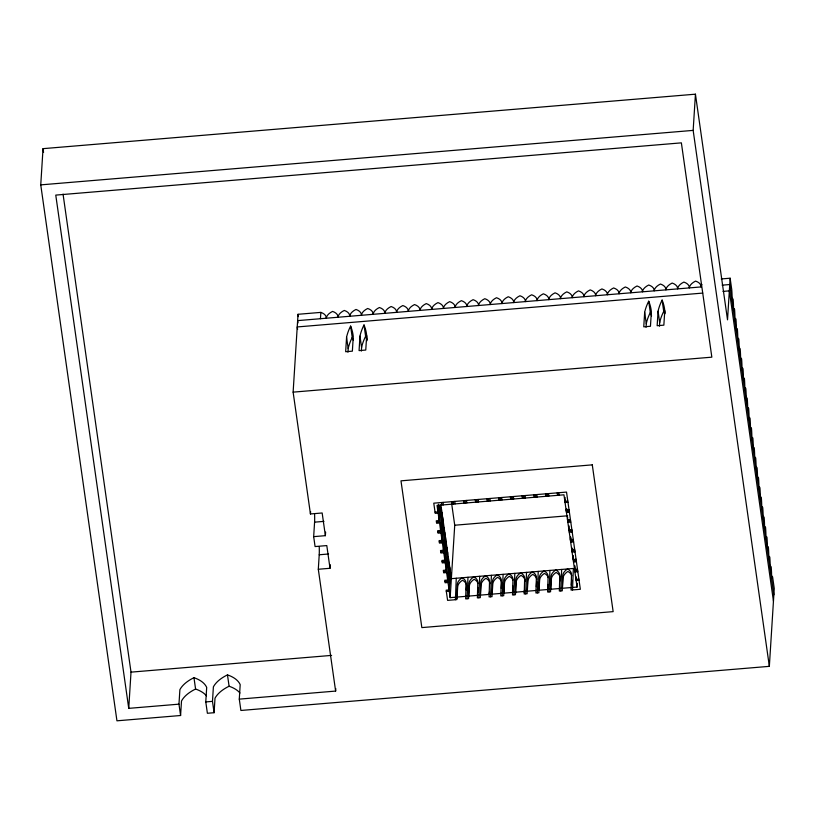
<?xml version="1.0" encoding="UTF-8"?>
<svg xmlns="http://www.w3.org/2000/svg" width="815" height="815" viewBox="0 0 815 815"><rect width="100%" height="100%" fill="white"/><g stroke="black" fill="none" stroke-linecap="round" stroke-linejoin="round"><path stroke-width="1.22" d="M180.584 715.509L178.974 704.16L179.891 689.673A37.592 19.896 -8.1 0 1 193.97 677.693L195.58 689.042A37.592 19.896 -8.1 0 0 181.501 701.022L180.584 715.509L116.942 720.817L40.75 184.873L43.032 148.656L695.44 94.183L727.52 319.837L730.138 278.21L721.255 278.954M178.974 704.16L128.739 708.357L131.011 672.141L63.05 194.113M214.09 712.707L212.481 701.358L213.387 686.882A37.592 19.896 -8.1 0 1 227.477 674.891L229.086 686.24A37.592 19.896 -8.1 0 0 215.007 698.221L214.09 712.707L207.387 713.268L205.777 701.919L206.694 687.432A37.592 19.896 -8.1 0 0 193.97 677.693M730.138 278.21L731.758 289.61A14.955 1.386 85.2 0 1 732.064 300.898A14.955 1.386 85.2 0 1 733.164 299.523A14.955 1.386 85.2 0 1 733.469 310.81A14.955 1.386 85.2 0 1 734.58 309.435A14.955 1.386 85.2 0 1 734.886 320.723A14.955 1.386 85.2 0 1 735.986 319.348A14.955 1.386 85.2 0 1 736.291 330.635A14.955 1.386 85.2 0 1 737.392 329.26A14.955 1.386 85.2 0 1 737.697 340.548A14.955 1.386 85.2 0 1 738.808 339.172A14.955 1.386 85.2 0 1 739.113 350.46A14.955 1.386 85.2 0 1 740.214 349.095A14.955 1.386 85.2 0 1 740.519 360.373A14.955 1.386 85.2 0 1 741.619 359.007A14.955 1.386 85.2 0 1 741.925 370.285A14.955 1.386 85.2 0 1 743.036 368.92A14.955 1.386 85.2 0 1 743.341 380.197A14.955 1.386 85.2 0 1 744.441 378.832A14.955 1.386 85.2 0 1 744.747 390.12A14.955 1.386 85.2 0 1 745.847 388.745A14.955 1.386 85.2 0 1 746.153 400.033A14.955 1.386 85.2 0 1 747.263 398.657A14.955 1.386 85.2 0 1 747.569 409.945A14.955 1.386 85.2 0 1 748.669 408.57A14.955 1.386 85.2 0 1 748.975 419.857A14.955 1.386 85.2 0 1 750.075 418.482A14.955 1.386 85.2 0 1 750.381 429.77A14.955 1.386 85.2 0 1 751.491 428.395A14.955 1.386 85.2 0 1 751.797 439.682A14.955 1.386 85.2 0 1 752.897 438.307A14.955 1.386 85.2 0 1 753.203 449.595A14.955 1.386 85.2 0 1 754.303 448.219A14.955 1.386 85.2 0 1 754.609 459.507A14.955 1.386 85.2 0 1 755.719 458.132A14.955 1.386 85.2 0 1 756.025 469.42A14.955 1.386 85.2 0 1 757.125 468.055A14.955 1.386 85.2 0 1 757.43 479.332A14.955 1.386 85.2 0 1 758.531 477.967A14.955 1.386 85.2 0 1 758.846 489.245A14.955 1.386 85.2 0 1 759.947 487.879A14.955 1.386 85.2 0 1 760.252 499.157A14.955 1.386 85.2 0 1 761.353 497.792A14.955 1.386 85.2 0 1 761.658 509.08A14.955 1.386 85.2 0 1 762.759 507.704A14.955 1.386 85.2 0 1 763.074 518.992A14.955 1.386 85.2 0 1 764.175 517.617A14.955 1.386 85.2 0 1 764.48 528.904A14.955 1.386 85.2 0 1 765.58 527.529A14.955 1.386 85.2 0 1 765.886 538.817A14.955 1.386 85.2 0 1 766.986 537.442A14.955 1.386 85.2 0 1 767.302 548.729A14.955 1.386 85.2 0 1 768.402 547.354A14.955 1.386 85.2 0 1 768.708 558.642A14.955 1.386 85.2 0 1 769.808 557.266A14.955 1.386 85.2 0 1 770.114 568.554A14.955 1.386 85.2 0 1 771.224 567.179A14.955 1.386 85.2 0 1 771.53 578.467A14.955 1.386 85.2 0 1 772.63 577.091L774.25 588.501L769.35 666.344L240.894 710.466L239.284 699.127L240.191 684.641A37.592 19.896 -8.1 0 0 227.477 674.891M239.284 699.127L335.627 691.079L318.308 569.257L330.014 568.279L326.795 545.581L315.079 546.559L313.673 536.647L325.379 535.669L322.159 512.981L310.444 513.959L293.125 392.137L298.025 314.295L320.855 312.389A14.955 7.916 -8.1 0 1 326.316 318.227A14.955 7.916 -8.1 0 1 332.571 311.412A14.955 7.916 -8.1 0 1 338.021 317.249A14.955 7.916 -8.1 0 1 344.276 310.434A14.955 7.916 -8.1 0 1 349.737 316.271A14.955 7.916 -8.1 0 1 355.992 309.456A14.955 7.916 -8.1 0 1 361.442 315.293A14.955 7.916 -8.1 0 1 367.697 308.478A14.955 7.916 -8.1 0 1 373.158 314.315A14.955 7.916 -8.1 0 1 379.413 307.5A14.955 7.916 -8.1 0 1 384.863 313.337A14.955 7.916 -8.1 0 1 391.119 306.522A14.955 7.916 -8.1 0 1 396.579 312.359A14.955 7.916 -8.1 0 1 402.834 305.544A14.955 7.916 -8.1 0 1 408.284 311.381A14.955 7.916 -8.1 0 1 414.54 304.565A14.955 7.916 -8.1 0 1 420 310.403A14.955 7.916 -8.1 0 1 426.255 303.588A14.955 7.916 -8.1 0 1 431.706 309.425A14.955 7.916 -8.1 0 1 437.961 302.61A14.955 7.916 -8.1 0 1 443.421 308.447A14.955 7.916 -8.1 0 1 449.676 301.632A14.955 7.916 -8.1 0 1 455.127 307.469A14.955 7.916 -8.1 0 1 461.382 300.654A14.955 7.916 -8.1 0 1 466.842 306.491A14.955 7.916 -8.1 0 1 473.097 299.676A14.955 7.916 -8.1 0 1 478.548 305.513A14.955 7.916 -8.1 0 1 484.803 298.697A14.955 7.916 -8.1 0 1 490.263 304.535A14.955 7.916 -8.1 0 1 496.518 297.72A14.955 7.916 -8.1 0 1 501.969 303.557A14.955 7.916 -8.1 0 1 508.224 296.741A14.955 7.916 -8.1 0 1 513.684 302.579A14.955 7.916 -8.1 0 1 519.939 295.764A14.955 7.916 -8.1 0 1 525.39 301.601A14.955 7.916 -8.1 0 1 531.645 294.786A14.955 7.916 -8.1 0 1 537.105 300.623A14.955 7.916 -8.1 0 1 543.361 293.808A14.955 7.916 -8.1 0 1 548.811 299.645A14.955 7.916 -8.1 0 1 555.066 292.829A14.955 7.916 -8.1 0 1 560.526 298.667A14.955 7.916 -8.1 0 1 566.782 291.852A14.955 7.916 -8.1 0 1 572.232 297.689A14.955 7.916 -8.1 0 1 578.487 290.873A14.955 7.916 -8.1 0 1 583.948 296.711A14.955 7.916 -8.1 0 1 590.203 289.896A14.955 7.916 -8.1 0 1 595.653 295.733A14.955 7.916 -8.1 0 1 601.908 288.918A14.955 7.916 -8.1 0 1 607.369 294.755A14.955 7.916 -8.1 0 1 613.624 287.94A14.955 7.916 -8.1 0 1 619.074 293.777A14.955 7.916 -8.1 0 1 625.329 286.962A14.955 7.916 -8.1 0 1 630.79 292.799A14.955 7.916 -8.1 0 1 637.035 285.984A14.955 7.916 -8.1 0 1 642.495 291.821A14.955 7.916 -8.1 0 1 648.75 285.005A14.955 7.916 -8.1 0 1 654.211 290.843A14.955 7.916 -8.1 0 1 660.456 284.028A14.955 7.916 -8.1 0 1 665.916 289.865A14.955 7.916 -8.1 0 1 672.171 283.049A14.955 7.916 -8.1 0 1 677.632 288.887A14.955 7.916 -8.1 0 1 683.877 282.072A14.955 7.916 -8.1 0 1 689.337 287.909A14.955 7.916 -8.1 0 1 695.592 281.094A14.955 7.916 -8.1 0 1 701.053 286.931A14.955 7.916 -8.1 0 1 701.909 284.466M320.458 318.716L320.855 312.389M310.444 513.959L310.596 511.545M313.673 536.647L314.58 522.16A22.698 2.099 85.2 0 0 314.61 514.387M318.308 569.257L319.215 554.77A22.698 2.099 85.2 0 0 319.246 546.997M325.379 535.669L325.613 532.052M330.014 568.279L330.248 564.652M346.569 337.237L345.662 351.723L352.365 351.163L353.272 336.677A129.014 68.287 -8.1 0 0 350.603 326.092A129.014 68.287 -8.1 0 0 346.569 337.237L348.188 348.586L347.954 352.202M335.627 691.079L335.78 688.583M359.975 336.116L359.069 350.603L365.762 350.043L366.679 335.556A129.014 68.287 -8.1 0 0 364.01 324.971A129.014 68.287 -8.1 0 0 359.975 336.116L361.585 347.465L361.361 351.082M438.45 504.281L437.971 511.871L435.047 512.115M438.633 505.524L438.154 513.114L435.22 513.358L433.774 503.171L566.527 492.087L580.341 589.286L571.06 590.06L571.498 574.921A17.421 9.22 -8.1 0 0 567.505 568.962A17.421 9.22 -8.1 0 0 562.717 575.655L562.279 590.793L559.345 591.038L559.793 575.899A17.421 9.22 -8.1 0 0 555.799 569.94A17.421 9.22 -8.1 0 0 551.011 576.633L550.563 591.772L547.639 592.016L548.077 576.877A17.421 9.22 -8.1 0 0 544.084 570.918A17.421 9.22 -8.1 0 0 539.296 577.611L538.858 592.75L535.924 592.994L536.372 577.855A17.421 9.22 -8.1 0 0 532.378 571.896A17.421 9.22 -8.1 0 0 527.59 578.589L527.142 593.727L524.218 593.972L524.656 578.833A17.421 9.22 -8.1 0 0 520.663 572.874A17.421 9.22 -8.1 0 0 515.875 579.567L515.437 594.706L512.503 594.95L512.951 579.811A17.421 9.22 -8.1 0 0 508.957 573.852A17.421 9.22 -8.1 0 0 504.169 580.545L503.721 595.684L500.797 595.928L501.235 580.789A17.421 9.22 -8.1 0 0 497.242 574.83A17.421 9.22 -8.1 0 0 492.454 581.523L492.015 596.661L489.082 596.906L489.53 581.767A17.421 9.22 -8.1 0 0 485.536 575.808A17.421 9.22 -8.1 0 0 480.748 582.501L480.3 597.639L477.376 597.884L477.814 582.745A17.421 9.22 -8.1 0 0 473.821 576.786A17.421 9.22 -8.1 0 0 469.032 583.479L468.594 598.618L465.66 598.862L466.109 583.723A17.421 9.22 -8.1 0 0 462.115 577.764A17.421 9.22 -8.1 0 0 457.327 584.457L456.879 599.596L447.598 600.37L446.141 590.182L449.075 589.938L449.87 577.285A17.421 1.61 85.2 0 0 449.737 567.24A17.421 1.61 85.2 0 0 448.81 569.848L448.016 582.511L445.092 582.756L444.735 580.27L447.669 580.025L448.464 567.372A17.421 1.61 85.2 0 0 448.332 557.328A17.421 1.61 85.2 0 0 447.404 559.936L446.61 572.599L443.676 572.843L443.329 570.357L446.253 570.113L447.048 557.46A17.421 1.61 85.2 0 0 446.926 547.415A17.421 1.61 85.2 0 0 445.999 550.023L445.194 562.676L442.27 562.92L441.913 560.445L444.847 560.2L445.642 547.548A17.421 1.61 85.2 0 0 445.51 537.503A17.421 1.61 85.2 0 0 444.582 540.111L443.788 552.764L440.864 553.008L440.507 550.533L443.431 550.288L444.236 537.635A17.421 1.61 85.2 0 0 444.104 527.59A17.421 1.61 85.2 0 0 443.177 530.198L442.382 542.851L439.448 543.096L439.102 540.62L442.025 540.376L442.82 527.723A17.421 1.61 85.2 0 0 442.698 517.678A17.421 1.61 85.2 0 0 441.771 520.286L440.966 532.939L438.042 533.183L437.686 530.708L440.62 530.463L441.414 517.81A17.421 1.61 85.2 0 0 441.282 507.755A17.421 1.61 85.2 0 0 440.355 510.373L439.56 523.026L436.636 523.271L436.28 520.795L439.204 520.551L440.008 507.888A17.421 1.61 85.2 0 0 440.09 505.208M440.416 505.331L439.387 521.783L436.453 522.028M441.985 512.716L440.793 531.706L437.869 531.951M443.401 522.629L442.199 541.618L439.275 541.863M444.807 532.541L443.615 551.531L440.681 551.775M446.213 542.454L445.021 561.443L442.097 561.688M447.629 552.366L446.426 571.356L443.503 571.6M449.034 562.279L447.843 581.268L444.909 581.513M450.44 572.191L449.248 591.181L446.325 591.425M577.305 583.255L577.061 587.055L450.165 597.65L454.729 525.227L451.714 504.027M456.257 578.253L455.422 599.718M456.96 598.332L457.673 586.943A17.421 9.22 -8.1 0 1 462.472 580.239A17.421 9.22 -8.1 0 1 466.465 586.209L466.221 589.999M467.973 577.275L467.127 598.74M468.747 596.091L469.389 585.965A17.421 9.22 -8.1 0 1 474.177 579.261A17.421 9.22 -8.1 0 1 478.018 583.53M477.692 592.821L478.008 587.758M479.678 576.297L478.843 597.762M480.463 595.113L481.095 584.987A17.421 9.22 -8.1 0 1 485.893 578.283A17.421 9.22 -8.1 0 1 489.897 583.672M489.245 594.38L489.407 591.843M491.394 575.319L490.548 596.784M492.168 594.135L492.81 584.009A17.421 9.22 -8.1 0 1 497.598 577.305A17.421 9.22 -8.1 0 1 501.592 583.275L501.276 588.338M503.099 574.341L502.264 595.806M503.884 593.157L504.516 583.031A17.421 9.22 -8.1 0 1 509.314 576.327A17.421 9.22 -8.1 0 1 512.971 580.046M512.666 592.423L513.063 586.087M514.815 573.363L513.97 594.828M515.518 593.442L516.231 582.053A17.421 9.22 -8.1 0 1 521.019 575.349A17.421 9.22 -8.1 0 1 525.013 581.319M524.3 592.709L524.452 590.172M526.521 572.385L525.685 593.85M527.305 591.201L527.937 581.075A17.421 9.22 -8.1 0 1 532.735 574.371A17.421 9.22 -8.1 0 1 536.688 579.2M536.321 586.668L536.647 581.604M538.236 571.407L537.391 592.872M539.01 590.223L539.652 580.097A17.421 9.22 -8.1 0 1 544.44 573.393A17.421 9.22 -8.1 0 1 548.281 577.662M547.792 589.49L548.118 584.426M549.942 570.429L549.096 591.894M550.726 589.245L551.358 579.119A17.421 9.22 -8.1 0 1 556.146 572.415A17.421 9.22 -8.1 0 1 560.139 578.385L559.986 580.912M565.111 497.486L564.866 501.276L567.8 501.031M565.202 499.982L565.05 502.519L567.974 502.274M561.657 569.451L560.812 590.916M566.435 508.662L566.282 511.188L569.206 510.944M566.7 508.631L566.456 512.431L569.379 512.187M562.432 588.267L563.073 578.141A17.421 9.22 -8.1 0 1 567.861 571.437A17.421 9.22 -8.1 0 1 571.702 575.706M567.668 517.331L567.515 519.868L570.439 519.624M568.024 519.817L567.861 522.344L570.795 522.099M569.165 525.981L568.921 529.781L571.855 529.536M569.257 528.487L569.094 531.013L572.028 530.769M570.49 537.156L570.337 539.693L573.261 539.448M570.745 537.136L570.51 540.936L573.434 540.691M570.928 538.369L570.683 542.169L573.617 541.924M572.079 548.312L571.916 550.848L574.85 550.604M572.334 548.291L572.089 552.081L575.023 551.837M571.376 584.997L571.692 579.934M573.393 555.718L573.149 559.518L576.083 559.273M574.799 565.63L574.565 569.43L577.489 569.186M574.972 566.873L574.738 570.673L577.662 570.429M576.134 576.816L575.971 579.343L578.894 579.098M576.307 578.049L576.144 580.586L579.078 580.341M644.665 312.349L643.758 326.825L650.452 326.275L651.368 311.788A129.014 68.287 -8.1 0 0 648.699 301.204A129.014 68.287 -8.1 0 0 644.665 312.349L646.275 323.687L646.05 327.314M658.072 311.228L657.155 325.715L663.858 325.154L664.765 310.668A129.014 68.287 -8.1 0 0 662.106 300.083A129.014 68.287 -8.1 0 0 658.072 311.228L659.681 322.567L659.457 326.194M769.35 666.344L693.158 130.39L695.44 94.183M40.75 184.873L693.158 130.39M701.053 286.931L297.628 320.621L297.954 322.903M722.131 285.169L729.741 284.537L773.853 594.828M702.724 293.084L297.231 326.947L297.587 329.464M723.007 291.393L729.343 290.863L773.455 601.154M293.125 392.137L711.841 357.164L681.371 142.859L55.766 195.101L128.739 708.357M314.58 522.16L323.952 521.386M566.109 509.956L569.033 509.711M454.729 525.227L567.668 515.793M567.688 521.101L570.622 520.856M569.278 532.256L572.201 532.012M319.215 554.77L328.588 553.986M571.743 549.605L574.667 549.361M573.332 560.761L576.256 560.516M573.505 561.993L576.429 561.749M574.911 571.906L577.845 571.661M131.011 672.141L331.603 655.392M205.777 701.919L212.481 701.358M664.765 310.668L665.132 313.184M662.106 300.083L663.716 311.432A129.014 68.287 -8.1 0 1 664.683 314.02M648.699 301.204L650.309 312.542A129.014 68.287 -8.1 0 1 651.562 316.006M577.061 587.055L563.949 494.807L437.054 505.412L450.165 597.65M558.703 492.739L559.059 495.225M572.517 589.938L573.363 568.473L451.367 578.66L440.935 505.28M557.236 492.861L557.592 495.347M548.454 493.595L548.811 496.08M546.997 493.717L547.344 496.203M545.53 493.839L545.877 496.325M536.749 494.573L537.095 497.058M535.282 494.695L535.638 497.181M533.815 494.817L534.171 497.303M525.033 495.551L525.39 498.036M523.576 495.673L523.923 498.159M522.109 495.795L522.456 498.281M513.328 496.529L513.674 499.014M511.861 496.651L512.217 499.137M510.394 496.773L510.75 499.259M501.612 497.507L501.969 499.992M500.155 497.629L500.502 500.115M498.688 497.751L499.045 500.237M489.907 498.485L490.253 500.97M488.44 498.607L488.796 501.093M486.973 498.729L487.329 501.215M478.191 499.463L478.548 501.948M476.734 499.585L477.081 502.071M475.267 499.707L475.624 502.193M466.486 500.441L466.832 502.926M465.019 500.563L465.375 503.049M463.552 500.685L463.908 503.171M454.77 501.419L455.127 503.904M453.313 501.541L453.66 504.016M451.846 501.663L452.203 504.139M443.065 502.397L443.411 504.872M441.598 502.519L441.954 504.994M366.679 335.556L367.219 339.346M364.01 324.971L365.619 336.32A129.014 68.287 -8.1 0 1 367.127 340.66M350.603 326.092L352.223 337.441A129.014 68.287 -8.1 0 1 353.19 340.028M298.025 314.295L298.351 316.577M43.032 148.656L43.562 152.436M348.188 348.586A129.014 68.287 -8.1 0 1 352.223 337.441M361.585 347.465A129.014 68.287 -8.1 0 1 365.619 336.32M646.275 323.687A129.014 68.287 -8.1 0 1 650.309 312.542M659.681 322.567A129.014 68.287 -8.1 0 1 663.716 311.432M229.086 686.24A37.592 19.896 -8.1 0 1 239.956 693.025M195.58 689.042A37.592 19.896 -8.1 0 1 206.45 695.827M592.281 464.856L400.98 480.84L421.844 627.601L613.145 611.627L592.281 464.856"/></g></svg>
